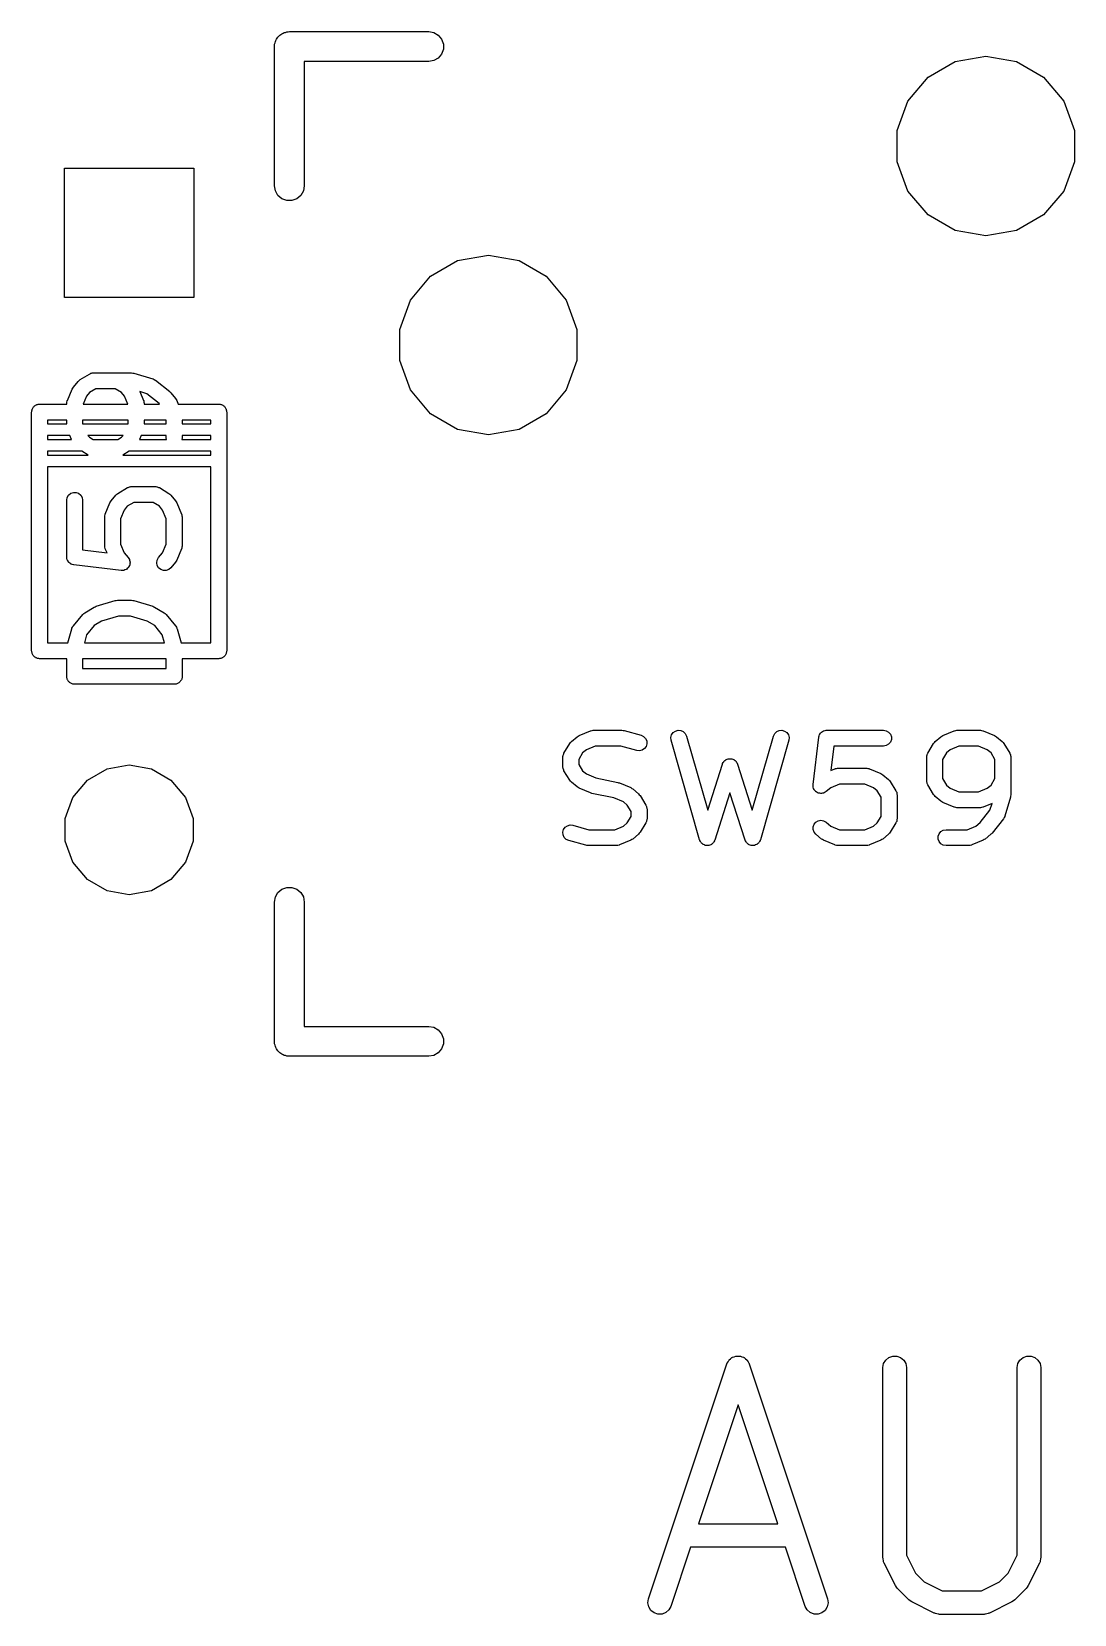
# Model space of a CAD drawing. Extents: x 47 to 330, y -254 to -153.
# Drawn here: x 237.99 to 251.29, y -253.67 to -233.46 of the extents above; entities that cross this region are included whole.
import ezdxf

# ---------------------------------------------------------------- set-up
doc = ezdxf.new("R2010")
doc.units = 0
doc.header["$MEASUREMENT"] = 0
doc.layers.add('BLACK', color=7, linetype='CONTINUOUS')

msp = doc.modelspace()

# ---------------------------------------------------------------- linework, layer by layer
at = {"layer": 'Black'}
for p, q in [((241.093, -233.601), (241.096, -233.585)), ((241.096, -233.585), (241.104, -233.57)), ((241.104, -233.57), (241.11, -233.555)), ((241.11, -233.555), (241.121, -233.542)), ((241.121, -233.542), (241.129, -233.528)), ((241.129, -233.528), (241.142, -233.517)), ((241.142, -233.517), (241.153, -233.504)), ((241.153, -233.504), (241.167, -233.496)), ((241.167, -233.496), (241.18, -233.485)), ((241.18, -233.485), (241.195, -233.479)), ((241.195, -233.479), (241.21, -233.471)), ((241.21, -233.471), (241.226, -233.468)), ((241.226, -233.468), (241.242, -233.462)), ((241.242, -233.462), (241.259, -233.462)), ((241.259, -233.462), (241.275, -233.459)), ((241.275, -233.459), (243.053, -233.459)), ((243.053, -233.459), (243.118, -233.471)), ((243.118, -233.471), (243.175, -233.504)), ((243.175, -233.504), (243.218, -233.555)), ((243.218, -233.555), (243.241, -233.617)), ((241.084, -233.65), (241.087, -233.634)), ((241.084, -235.428), (241.084, -233.65)), ((241.087, -233.617), (241.093, -233.601)), ((241.087, -233.634), (241.087, -233.617)), ((243.218, -233.745), (243.175, -233.796)), ((243.241, -233.683), (243.218, -233.745)), ((243.241, -233.617), (243.241, -233.683)), ((249.773, -233.842), (250.165, -233.773)), ((250.165, -233.773), (250.557, -233.842)), ((243.053, -233.84), (241.465, -233.84)), ((241.465, -233.84), (241.465, -235.428)), ((243.118, -233.829), (243.053, -233.84)), ((243.175, -233.796), (243.118, -233.829)), ((249.427, -234.041), (249.773, -233.842)), ((250.557, -233.842), (250.903, -234.041)), ((249.171, -234.346), (249.427, -234.041)), ((250.903, -234.041), (251.159, -234.346)), ((249.035, -234.721), (249.171, -234.346)), ((251.159, -234.346), (251.295, -234.721)), ((249.035, -235.119), (249.035, -234.721)), ((251.295, -234.721), (251.295, -235.119)), ((238.404, -236.855), (238.404, -235.204)), ((238.404, -235.204), (240.055, -235.204)), ((240.055, -235.204), (240.055, -236.855)), ((249.171, -235.494), (249.035, -235.119)), ((251.295, -235.119), (251.159, -235.494)), ((241.096, -235.493), (241.084, -235.428)), ((241.129, -235.55), (241.096, -235.493)), ((241.18, -235.593), (241.129, -235.55)), ((241.242, -235.616), (241.18, -235.593)), ((241.37, -235.593), (241.308, -235.616)), ((241.421, -235.55), (241.37, -235.593)), ((241.454, -235.493), (241.421, -235.55)), ((241.465, -235.428), (241.454, -235.493)), ((249.427, -235.799), (249.171, -235.494)), ((251.159, -235.494), (250.903, -235.799)), ((241.308, -235.616), (241.242, -235.616)), ((249.773, -235.998), (249.427, -235.799)), ((250.903, -235.799), (250.557, -235.998)), ((250.165, -236.067), (249.773, -235.998)), ((250.557, -235.998), (250.165, -236.067)), ((243.077, -236.581), (243.423, -236.382)), ((243.423, -236.382), (243.815, -236.313)), ((243.815, -236.313), (244.207, -236.382)), ((244.207, -236.382), (244.553, -236.581)), ((242.821, -236.886), (243.077, -236.581)), ((244.553, -236.581), (244.809, -236.886)), ((240.055, -236.855), (238.404, -236.855)), ((242.685, -237.261), (242.821, -236.886)), ((244.809, -236.886), (244.945, -237.261)), ((242.685, -237.659), (242.685, -237.261)), ((244.945, -237.261), (244.945, -237.659)), ((238.603, -237.902), (238.724, -237.83)), ((238.724, -237.83), (238.733, -237.826)), ((238.733, -237.826), (238.742, -237.821)), ((238.742, -237.821), (238.75, -237.82)), ((238.75, -237.82), (238.757, -237.817)), ((238.757, -237.817), (238.767, -237.817)), ((238.767, -237.817), (238.776, -237.815)), ((238.776, -237.815), (239.26, -237.815)), ((239.26, -237.815), (239.275, -237.818)), ((239.275, -237.818), (239.289, -237.82)), ((239.289, -237.82), (239.531, -237.892)), ((242.821, -238.034), (242.685, -237.659)), ((244.945, -237.659), (244.809, -238.034)), ((238.441, -238.168), (238.501, -238.023)), ((238.501, -238.023), (238.509, -238.01)), ((238.509, -238.01), (238.517, -237.997)), ((238.517, -237.997), (238.577, -237.924)), ((238.577, -237.924), (238.59, -237.913)), ((238.59, -237.913), (238.603, -237.902)), ((238.805, -238.018), (238.723, -238.068)), ((239.051, -238.018), (238.805, -238.018)), ((239.133, -238.068), (239.051, -238.018)), ((239.531, -237.892), (239.533, -237.893)), ((239.533, -237.893), (239.535, -237.893)), ((239.535, -237.893), (239.549, -237.901)), ((239.549, -237.901), (239.563, -237.908)), ((239.563, -237.908), (239.564, -237.909)), ((239.564, -237.909), (239.566, -237.91)), ((239.566, -237.91), (239.747, -238.055)), ((243.077, -238.339), (242.821, -238.034)), ((244.809, -238.034), (244.553, -238.339)), ((238.016, -238.245), (238.022, -238.238)), ((238.022, -238.238), (238.029, -238.234)), ((238.029, -238.234), (238.036, -238.228)), ((238.036, -238.228), (238.045, -238.225)), ((238.045, -238.225), (238.052, -238.221)), ((238.052, -238.221), (238.061, -238.219)), ((238.061, -238.219), (238.069, -238.216)), ((238.069, -238.216), (238.078, -238.216)), ((238.078, -238.216), (238.087, -238.214)), ((238.087, -238.214), (238.433, -238.214)), ((238.433, -238.202), (238.436, -238.188)), ((238.433, -238.205), (238.433, -238.202)), ((238.433, -238.207), (238.433, -238.205)), ((238.433, -238.214), (238.433, -238.207)), ((238.436, -238.188), (238.439, -238.172)), ((238.439, -238.172), (238.44, -238.17)), ((238.44, -238.17), (238.441, -238.168)), ((238.683, -238.115), (238.642, -238.214)), ((238.642, -238.214), (239.214, -238.214)), ((238.723, -238.068), (238.683, -238.115)), ((239.172, -238.115), (239.133, -238.068)), ((239.214, -238.214), (239.172, -238.115)), ((239.454, -238.081), (239.367, -238.055)), ((239.367, -238.055), (239.414, -238.168)), ((239.414, -238.168), (239.415, -238.17)), ((239.415, -238.17), (239.416, -238.172)), ((239.416, -238.172), (239.419, -238.188)), ((239.419, -238.188), (239.422, -238.202)), ((239.422, -238.202), (239.422, -238.205)), ((239.422, -238.205), (239.422, -238.207)), ((239.422, -238.207), (239.422, -238.214)), ((239.422, -238.214), (239.618, -238.214)), ((239.612, -238.207), (239.454, -238.081)), ((239.618, -238.214), (239.612, -238.207)), ((239.747, -238.055), (239.754, -238.063)), ((239.754, -238.063), (239.762, -238.07)), ((239.762, -238.07), (239.822, -238.142)), ((239.822, -238.142), (239.83, -238.155)), ((239.83, -238.155), (239.838, -238.168)), ((239.838, -238.168), (239.857, -238.214)), ((239.857, -238.214), (240.373, -238.214)), ((240.373, -238.214), (240.382, -238.216)), ((240.382, -238.216), (240.391, -238.216)), ((240.391, -238.216), (240.399, -238.219)), ((240.399, -238.219), (240.408, -238.221)), ((240.408, -238.221), (240.415, -238.225)), ((240.415, -238.225), (240.424, -238.228)), ((240.424, -238.228), (240.431, -238.234)), ((240.431, -238.234), (240.438, -238.238)), ((240.438, -238.238), (240.444, -238.245)), ((237.985, -238.316), (237.987, -238.307)), ((237.985, -241.364), (237.985, -238.316)), ((237.987, -238.298), (237.99, -238.29)), ((237.987, -238.307), (237.987, -238.298)), ((237.99, -238.29), (237.992, -238.281)), ((237.992, -238.281), (237.996, -238.274)), ((237.996, -238.274), (237.999, -238.265)), ((237.999, -238.265), (238.005, -238.258)), ((238.005, -238.258), (238.009, -238.251)), ((238.009, -238.251), (238.016, -238.245)), ((238.433, -238.418), (238.189, -238.418)), ((238.189, -238.418), (238.189, -238.465)), ((238.433, -238.465), (238.433, -238.418)), ((238.636, -238.418), (238.636, -238.465)), ((239.219, -238.418), (238.636, -238.418)), ((239.219, -238.465), (239.219, -238.418)), ((239.422, -238.418), (239.422, -238.465)), ((239.703, -238.418), (239.422, -238.418)), ((239.703, -238.465), (239.703, -238.418)), ((239.906, -238.418), (239.906, -238.465)), ((240.271, -238.418), (239.906, -238.418)), ((240.271, -238.465), (240.271, -238.418)), ((240.444, -238.245), (240.451, -238.251)), ((240.451, -238.251), (240.455, -238.258)), ((240.455, -238.258), (240.461, -238.265)), ((240.461, -238.265), (240.464, -238.274)), ((240.464, -238.274), (240.468, -238.281)), ((240.468, -238.281), (240.47, -238.29)), ((240.47, -238.29), (240.473, -238.298)), ((240.473, -238.298), (240.473, -238.307)), ((240.473, -238.307), (240.475, -238.316)), ((240.475, -238.316), (240.475, -241.364)), ((243.423, -238.538), (243.077, -238.339)), ((244.553, -238.339), (244.207, -238.538)), ((238.189, -238.465), (238.23, -238.465)), ((238.23, -238.615), (238.189, -238.615)), ((238.189, -238.615), (238.189, -238.665)), ((238.23, -238.465), (238.433, -238.465)), ((238.473, -238.615), (238.23, -238.615)), ((238.494, -238.665), (238.473, -238.615)), ((238.636, -238.465), (239.219, -238.465)), ((238.704, -238.615), (238.723, -238.637)), ((239.151, -238.615), (238.704, -238.615)), ((238.723, -238.637), (238.769, -238.665)), ((239.086, -238.665), (239.133, -238.637)), ((239.133, -238.637), (239.151, -238.615)), ((239.382, -238.615), (239.361, -238.665)), ((239.703, -238.615), (239.382, -238.615)), ((239.422, -238.465), (239.703, -238.465)), ((239.703, -238.643), (239.703, -238.615)), ((239.707, -238.665), (239.703, -238.643)), ((239.906, -238.643), (239.902, -238.665)), ((239.906, -238.465), (240.271, -238.465)), ((239.906, -238.615), (239.906, -238.643)), ((240.271, -238.615), (239.906, -238.615)), ((240.271, -238.665), (240.271, -238.615)), ((243.815, -238.607), (243.423, -238.538)), ((244.207, -238.538), (243.815, -238.607)), ((238.189, -238.665), (238.494, -238.665)), ((238.189, -238.815), (238.189, -238.865)), ((238.624, -238.815), (238.189, -238.815)), ((238.708, -238.865), (238.624, -238.815)), ((238.769, -238.665), (239.086, -238.665)), ((239.231, -238.815), (239.147, -238.865)), ((240.271, -238.815), (239.231, -238.815)), ((239.361, -238.665), (239.707, -238.665)), ((239.902, -238.665), (240.271, -238.665)), ((240.271, -238.865), (240.271, -238.815)), ((238.189, -238.865), (238.708, -238.865)), ((238.189, -239.015), (238.189, -241.262)), ((240.271, -239.015), (238.189, -239.015)), ((239.147, -238.865), (240.271, -238.865)), ((240.271, -241.262), (240.271, -239.015)), ((238.433, -239.441), (238.439, -239.406)), ((238.433, -240.167), (238.433, -239.441)), ((238.439, -239.406), (238.457, -239.376)), ((238.457, -239.376), (238.484, -239.353)), ((238.484, -239.353), (238.517, -239.341)), ((238.517, -239.341), (238.552, -239.341)), ((238.552, -239.341), (238.585, -239.353)), ((238.585, -239.353), (238.612, -239.376)), ((238.612, -239.376), (238.63, -239.406)), ((238.63, -239.406), (238.636, -239.441)), ((238.636, -239.441), (238.636, -240.076)), ((238.993, -239.462), (239.001, -239.448)), ((239.001, -239.448), (239.061, -239.376)), ((239.061, -239.376), (239.074, -239.365)), ((239.074, -239.365), (239.087, -239.354)), ((239.087, -239.354), (239.208, -239.281)), ((239.208, -239.281), (239.217, -239.278)), ((239.217, -239.278), (239.225, -239.273)), ((239.225, -239.273), (239.233, -239.271)), ((239.233, -239.271), (239.241, -239.269)), ((239.241, -239.269), (239.251, -239.268)), ((239.251, -239.268), (239.26, -239.267)), ((239.26, -239.267), (239.563, -239.267)), ((239.563, -239.267), (239.572, -239.268)), ((239.572, -239.268), (239.582, -239.269)), ((239.582, -239.269), (239.589, -239.271)), ((239.589, -239.271), (239.597, -239.273)), ((239.597, -239.273), (239.606, -239.278)), ((239.606, -239.278), (239.615, -239.281)), ((239.615, -239.281), (239.736, -239.354)), ((239.736, -239.354), (239.749, -239.365)), ((239.749, -239.365), (239.762, -239.376)), ((239.762, -239.376), (239.822, -239.448)), ((239.822, -239.448), (239.83, -239.462)), ((238.917, -239.654), (238.92, -239.639)), ((238.917, -239.656), (238.917, -239.654)), ((238.92, -239.639), (238.923, -239.624)), ((238.923, -239.624), (238.924, -239.622)), ((238.924, -239.622), (238.925, -239.619)), ((238.925, -239.619), (238.985, -239.474)), ((238.985, -239.474), (238.993, -239.462)), ((239.167, -239.567), (239.12, -239.679)), ((239.206, -239.519), (239.167, -239.567)), ((239.288, -239.47), (239.206, -239.519)), ((239.534, -239.47), (239.288, -239.47)), ((239.617, -239.519), (239.534, -239.47)), ((239.656, -239.567), (239.617, -239.519)), ((239.703, -239.679), (239.656, -239.567)), ((239.83, -239.462), (239.838, -239.474)), ((239.838, -239.474), (239.898, -239.619)), ((239.898, -239.619), (239.899, -239.622)), ((239.899, -239.622), (239.9, -239.624)), ((239.9, -239.624), (239.903, -239.639)), ((239.903, -239.639), (239.906, -239.654)), ((239.906, -239.654), (239.906, -239.656)), ((238.917, -239.659), (238.917, -239.656)), ((238.917, -240.021), (238.917, -239.659)), ((239.12, -239.679), (239.12, -240.001)), ((239.703, -240.001), (239.703, -239.679)), ((239.906, -239.656), (239.906, -239.659)), ((239.906, -239.659), (239.906, -240.021)), ((238.917, -240.024), (238.917, -240.021)), ((238.917, -240.026), (238.917, -240.024)), ((238.92, -240.041), (238.917, -240.026)), ((238.923, -240.056), (238.92, -240.041)), ((238.924, -240.058), (238.923, -240.056)), ((238.925, -240.061), (238.924, -240.058)), ((239.12, -240.001), (239.167, -240.113)), ((239.656, -240.113), (239.703, -240.001)), ((239.899, -240.058), (239.898, -240.061)), ((239.9, -240.056), (239.899, -240.058)), ((239.903, -240.041), (239.9, -240.056)), ((239.906, -240.026), (239.903, -240.041)), ((239.906, -240.021), (239.906, -240.024)), ((239.906, -240.024), (239.906, -240.026)), ((238.433, -240.169), (238.433, -240.167)), ((238.433, -240.172), (238.433, -240.169)), ((238.436, -240.187), (238.433, -240.172)), ((238.439, -240.201), (238.436, -240.187)), ((238.44, -240.204), (238.439, -240.201)), ((238.441, -240.207), (238.44, -240.204)), ((238.449, -240.219), (238.441, -240.207)), ((238.457, -240.232), (238.449, -240.219)), ((238.459, -240.234), (238.457, -240.232)), ((238.46, -240.236), (238.459, -240.234)), ((238.472, -240.245), (238.46, -240.236)), ((238.484, -240.255), (238.472, -240.245)), ((238.486, -240.256), (238.484, -240.255)), ((238.489, -240.257), (238.486, -240.256)), ((238.503, -240.262), (238.489, -240.257)), ((238.636, -240.076), (238.947, -240.114)), ((238.947, -240.114), (238.925, -240.061)), ((239.167, -240.113), (239.217, -240.174)), ((239.217, -240.174), (239.225, -240.187)), ((239.225, -240.187), (239.233, -240.199)), ((239.233, -240.199), (239.233, -240.202)), ((239.233, -240.202), (239.235, -240.205)), ((239.235, -240.205), (239.237, -240.219)), ((239.237, -240.219), (239.241, -240.234)), ((239.238, -240.254), (239.237, -240.269)), ((239.241, -240.239), (239.238, -240.254)), ((239.241, -240.234), (239.24, -240.237)), ((239.24, -240.237), (239.241, -240.239)), ((239.582, -240.239), (239.588, -240.205)), ((239.588, -240.274), (239.582, -240.239)), ((239.588, -240.205), (239.606, -240.174)), ((239.606, -240.174), (239.656, -240.113)), ((239.822, -240.232), (239.762, -240.304)), ((239.83, -240.218), (239.822, -240.232)), ((239.838, -240.206), (239.83, -240.218)), ((239.898, -240.061), (239.838, -240.206)), ((238.517, -240.267), (238.503, -240.262)), ((238.52, -240.267), (238.517, -240.267)), ((238.522, -240.267), (238.52, -240.267)), ((239.127, -240.34), (238.522, -240.267)), ((239.142, -240.339), (239.127, -240.34)), ((239.157, -240.339), (239.142, -240.339)), ((239.159, -240.338), (239.157, -240.339)), ((239.162, -240.338), (239.159, -240.338)), ((239.176, -240.332), (239.162, -240.338)), ((239.19, -240.327), (239.176, -240.332)), ((239.192, -240.325), (239.19, -240.327)), ((239.195, -240.324), (239.192, -240.325)), ((239.206, -240.314), (239.195, -240.324)), ((239.217, -240.305), (239.206, -240.314)), ((239.218, -240.302), (239.217, -240.305)), ((239.221, -240.3), (239.218, -240.302)), ((239.227, -240.287), (239.221, -240.3)), ((239.235, -240.274), (239.227, -240.287)), ((239.237, -240.269), (239.235, -240.271)), ((239.235, -240.271), (239.235, -240.274)), ((239.606, -240.305), (239.588, -240.274)), ((239.633, -240.327), (239.606, -240.305)), ((239.666, -240.339), (239.633, -240.327)), ((239.702, -240.339), (239.666, -240.339)), ((239.735, -240.327), (239.702, -240.339)), ((239.762, -240.304), (239.735, -240.327)), ((238.664, -240.878), (238.785, -240.805)), ((238.785, -240.805), (238.796, -240.801)), ((238.796, -240.801), (238.808, -240.795)), ((238.808, -240.795), (239.05, -240.722)), ((239.05, -240.722), (239.064, -240.721)), ((239.064, -240.721), (239.079, -240.718)), ((239.079, -240.718), (239.26, -240.718)), ((239.26, -240.718), (239.275, -240.721)), ((239.275, -240.721), (239.289, -240.722)), ((239.289, -240.722), (239.531, -240.795)), ((239.531, -240.795), (239.543, -240.801)), ((239.543, -240.801), (239.554, -240.805)), ((239.554, -240.805), (239.675, -240.878)), ((238.499, -241.076), (238.506, -241.064)), ((238.506, -241.064), (238.512, -241.051)), ((238.512, -241.051), (238.515, -241.048)), ((238.515, -241.048), (238.517, -241.045)), ((238.517, -241.045), (238.638, -240.9)), ((238.638, -240.9), (238.651, -240.889)), ((238.651, -240.889), (238.664, -240.878)), ((238.783, -241.043), (238.687, -241.158)), ((238.878, -240.986), (238.783, -241.043)), ((239.094, -240.921), (238.878, -240.986)), ((239.245, -240.921), (239.094, -240.921)), ((239.461, -240.986), (239.245, -240.921)), ((239.556, -241.043), (239.461, -240.986)), ((239.652, -241.158), (239.556, -241.043)), ((239.675, -240.878), (239.688, -240.889)), ((239.688, -240.889), (239.701, -240.9)), ((239.701, -240.9), (239.822, -241.045)), ((239.822, -241.045), (239.824, -241.048)), ((239.824, -241.048), (239.827, -241.051)), ((239.827, -241.051), (239.833, -241.064)), ((239.833, -241.064), (239.84, -241.076)), ((238.189, -241.262), (238.447, -241.262)), ((238.447, -241.262), (238.497, -241.083)), ((238.497, -241.083), (238.499, -241.079)), ((238.499, -241.079), (238.499, -241.076)), ((238.687, -241.158), (238.658, -241.262)), ((238.658, -241.262), (239.681, -241.262)), ((239.681, -241.262), (239.652, -241.158)), ((239.84, -241.076), (239.84, -241.079)), ((239.84, -241.079), (239.842, -241.083)), ((239.842, -241.083), (239.892, -241.262)), ((239.892, -241.262), (240.271, -241.262)), ((237.987, -241.373), (237.985, -241.364)), ((237.987, -241.382), (237.987, -241.373)), ((237.99, -241.39), (237.987, -241.382)), ((237.992, -241.399), (237.99, -241.39)), ((237.996, -241.406), (237.992, -241.399)), ((237.999, -241.415), (237.996, -241.406)), ((238.005, -241.422), (237.999, -241.415)), ((238.009, -241.429), (238.005, -241.422)), ((238.016, -241.435), (238.009, -241.429)), ((238.022, -241.442), (238.016, -241.435)), ((238.029, -241.446), (238.022, -241.442)), ((238.036, -241.452), (238.029, -241.446)), ((238.045, -241.455), (238.036, -241.452)), ((238.052, -241.459), (238.045, -241.455)), ((238.061, -241.461), (238.052, -241.459)), ((238.069, -241.464), (238.061, -241.461)), ((238.078, -241.464), (238.069, -241.464)), ((238.087, -241.466), (238.078, -241.464)), ((238.433, -241.466), (238.087, -241.466)), ((238.433, -241.691), (238.433, -241.466)), ((238.636, -241.466), (238.636, -241.589)), ((239.703, -241.466), (238.636, -241.466)), ((239.703, -241.589), (239.703, -241.466)), ((240.373, -241.466), (239.906, -241.466)), ((239.906, -241.466), (239.906, -241.691)), ((240.382, -241.464), (240.373, -241.466)), ((240.391, -241.464), (240.382, -241.464)), ((240.399, -241.461), (240.391, -241.464)), ((240.408, -241.459), (240.399, -241.461)), ((240.415, -241.455), (240.408, -241.459)), ((240.424, -241.452), (240.415, -241.455)), ((240.431, -241.446), (240.424, -241.452)), ((240.438, -241.442), (240.431, -241.446)), ((240.444, -241.435), (240.438, -241.442)), ((240.451, -241.429), (240.444, -241.435)), ((240.455, -241.422), (240.451, -241.429)), ((240.461, -241.415), (240.455, -241.422)), ((240.464, -241.406), (240.461, -241.415)), ((240.468, -241.399), (240.464, -241.406)), ((240.47, -241.39), (240.468, -241.399)), ((240.473, -241.382), (240.47, -241.39)), ((240.475, -241.364), (240.473, -241.373)), ((240.473, -241.373), (240.473, -241.382)), ((238.636, -241.589), (239.703, -241.589)), ((238.434, -241.699), (238.433, -241.691)), ((238.434, -241.708), (238.434, -241.699)), ((238.438, -241.717), (238.434, -241.708)), ((238.439, -241.725), (238.438, -241.717)), ((238.443, -241.733), (238.439, -241.725)), ((238.447, -241.741), (238.443, -241.733)), ((238.452, -241.748), (238.447, -241.741)), ((238.457, -241.756), (238.452, -241.748)), ((238.464, -241.762), (238.457, -241.756)), ((238.469, -241.768), (238.464, -241.762)), ((238.477, -241.773), (238.469, -241.768)), ((238.484, -241.779), (238.477, -241.773)), ((238.492, -241.782), (238.484, -241.779)), ((238.5, -241.786), (238.492, -241.782)), ((238.509, -241.788), (238.5, -241.786)), ((238.517, -241.791), (238.509, -241.788)), ((238.526, -241.791), (238.517, -241.791)), ((238.535, -241.792), (238.526, -241.791)), ((239.805, -241.792), (238.535, -241.792)), ((239.813, -241.791), (239.805, -241.792)), ((239.822, -241.791), (239.813, -241.791)), ((239.831, -241.788), (239.822, -241.791)), ((239.839, -241.786), (239.831, -241.788)), ((239.847, -241.782), (239.839, -241.786)), ((239.855, -241.779), (239.847, -241.782)), ((239.862, -241.773), (239.855, -241.779)), ((239.87, -241.768), (239.862, -241.773)), ((239.876, -241.762), (239.87, -241.768)), ((239.882, -241.756), (239.876, -241.762)), ((239.887, -241.748), (239.882, -241.756)), ((239.893, -241.741), (239.887, -241.748)), ((239.896, -241.733), (239.893, -241.741)), ((239.9, -241.725), (239.896, -241.733)), ((239.902, -241.717), (239.9, -241.725)), ((239.905, -241.708), (239.902, -241.717)), ((239.906, -241.691), (239.905, -241.699)), ((239.905, -241.699), (239.905, -241.708)), ((244.875, -242.522), (244.947, -242.462)), ((244.947, -242.462), (244.961, -242.454)), ((244.961, -242.454), (244.973, -242.446)), ((244.973, -242.446), (245.118, -242.386)), ((245.118, -242.386), (245.121, -242.385)), ((245.121, -242.385), (245.123, -242.384)), ((245.123, -242.384), (245.138, -242.381)), ((245.138, -242.381), (245.153, -242.378)), ((245.153, -242.378), (245.155, -242.378)), ((245.155, -242.378), (245.158, -242.378)), ((245.158, -242.378), (245.52, -242.378)), ((245.52, -242.378), (245.534, -242.38)), ((245.534, -242.38), (245.548, -242.382)), ((245.548, -242.382), (245.765, -242.442)), ((245.765, -242.442), (245.797, -242.457)), ((245.797, -242.457), (245.822, -242.482)), ((245.822, -242.482), (245.837, -242.515)), ((246.145, -242.472), (246.153, -242.438)), ((246.148, -242.507), (246.145, -242.472)), ((246.153, -242.438), (246.173, -242.409)), ((246.173, -242.409), (246.202, -242.388)), ((246.202, -242.388), (246.236, -242.378)), ((246.236, -242.378), (246.271, -242.381)), ((246.271, -242.381), (246.303, -242.395)), ((246.303, -242.395), (246.328, -242.42)), ((246.328, -242.42), (246.344, -242.452)), ((246.344, -242.452), (246.615, -243.399)), ((247.184, -243.399), (247.455, -242.452)), ((247.455, -242.452), (247.47, -242.42)), ((247.47, -242.42), (247.496, -242.395)), ((247.496, -242.395), (247.528, -242.381)), ((247.528, -242.381), (247.563, -242.378)), ((247.563, -242.378), (247.597, -242.388)), ((247.597, -242.388), (247.625, -242.409)), ((247.625, -242.409), (247.645, -242.438)), ((247.645, -242.438), (247.654, -242.472)), ((247.654, -242.472), (247.65, -242.507)), ((247.96, -243.072), (248.032, -242.467)), ((248.032, -242.467), (248.033, -242.465)), ((248.033, -242.462), (248.038, -242.448)), ((248.033, -242.465), (248.033, -242.462)), ((248.038, -242.448), (248.042, -242.434)), ((248.042, -242.434), (248.044, -242.431)), ((248.044, -242.431), (248.045, -242.429)), ((248.045, -242.429), (248.055, -242.417)), ((248.055, -242.417), (248.064, -242.405)), ((248.064, -242.405), (248.066, -242.404)), ((248.066, -242.404), (248.068, -242.402)), ((248.068, -242.402), (248.081, -242.394)), ((248.081, -242.394), (248.093, -242.386)), ((248.093, -242.386), (248.096, -242.385)), ((248.096, -242.385), (248.098, -242.384)), ((248.098, -242.384), (248.113, -242.381)), ((248.113, -242.381), (248.127, -242.378)), ((248.127, -242.378), (248.13, -242.378)), ((248.13, -242.378), (248.133, -242.378)), ((248.133, -242.378), (248.859, -242.378)), ((248.859, -242.378), (248.893, -242.384)), ((248.893, -242.384), (248.924, -242.402)), ((248.924, -242.402), (248.947, -242.429)), ((248.947, -242.429), (248.959, -242.462)), ((248.959, -242.462), (248.959, -242.497)), ((249.519, -242.522), (249.592, -242.462)), ((249.592, -242.462), (249.605, -242.454)), ((249.605, -242.454), (249.618, -242.446)), ((249.618, -242.446), (249.763, -242.386)), ((249.763, -242.386), (249.765, -242.385)), ((249.765, -242.385), (249.767, -242.384)), ((249.767, -242.384), (249.783, -242.381)), ((249.783, -242.381), (249.797, -242.378)), ((249.797, -242.378), (249.8, -242.378)), ((249.8, -242.378), (249.802, -242.378)), ((249.802, -242.378), (250.092, -242.378)), ((250.092, -242.378), (250.095, -242.378)), ((250.095, -242.378), (250.097, -242.378)), ((250.097, -242.378), (250.112, -242.381)), ((250.112, -242.381), (250.127, -242.384)), ((250.127, -242.384), (250.129, -242.385)), ((250.129, -242.385), (250.132, -242.386)), ((250.132, -242.386), (250.277, -242.446)), ((250.277, -242.446), (250.289, -242.454)), ((250.289, -242.454), (250.303, -242.462)), ((250.303, -242.462), (250.375, -242.522)), ((244.772, -242.687), (244.777, -242.678)), ((244.777, -242.678), (244.78, -242.669)), ((244.78, -242.669), (244.853, -242.548)), ((244.853, -242.548), (244.864, -242.535)), ((244.864, -242.535), (244.875, -242.522)), ((245.018, -242.668), (244.969, -242.75)), ((245.066, -242.628), (245.018, -242.668)), ((245.178, -242.581), (245.066, -242.628)), ((245.507, -242.581), (245.178, -242.581)), ((245.711, -242.638), (245.507, -242.581)), ((245.746, -242.641), (245.711, -242.638)), ((245.78, -242.632), (245.746, -242.641)), ((245.809, -242.612), (245.78, -242.632)), ((245.83, -242.584), (245.809, -242.612)), ((245.839, -242.55), (245.83, -242.584)), ((245.837, -242.515), (245.839, -242.55)), ((246.511, -243.777), (246.148, -242.507)), ((247.65, -242.507), (247.287, -243.777)), ((248.223, -242.581), (248.186, -242.892)), ((248.859, -242.581), (248.223, -242.581)), ((248.893, -242.575), (248.859, -242.581)), ((248.924, -242.557), (248.893, -242.575)), ((248.947, -242.53), (248.924, -242.557)), ((248.959, -242.497), (248.947, -242.53)), ((249.416, -242.687), (249.421, -242.678)), ((249.421, -242.678), (249.425, -242.669)), ((249.425, -242.669), (249.497, -242.548)), ((249.497, -242.548), (249.508, -242.535)), ((249.508, -242.535), (249.519, -242.522)), ((249.663, -242.668), (249.613, -242.75)), ((249.71, -242.628), (249.663, -242.668)), ((249.822, -242.581), (249.71, -242.628)), ((250.072, -242.581), (249.822, -242.581)), ((250.184, -242.628), (250.072, -242.581)), ((250.232, -242.668), (250.184, -242.628)), ((250.281, -242.75), (250.232, -242.668)), ((250.375, -242.522), (250.386, -242.535)), ((250.386, -242.535), (250.397, -242.548)), ((250.397, -242.548), (250.47, -242.669)), ((250.47, -242.669), (250.473, -242.678)), ((250.473, -242.678), (250.478, -242.687)), ((238.697, -243.015), (238.947, -242.871)), ((238.947, -242.871), (239.23, -242.821)), ((239.23, -242.821), (239.513, -242.871)), ((239.513, -242.871), (239.763, -243.015)), ((244.766, -242.721), (244.767, -242.712)), ((244.766, -242.842), (244.766, -242.721)), ((244.767, -242.852), (244.766, -242.842)), ((244.767, -242.712), (244.768, -242.702)), ((244.768, -242.862), (244.767, -242.852)), ((244.768, -242.702), (244.77, -242.695)), ((244.77, -242.869), (244.768, -242.862)), ((244.77, -242.695), (244.772, -242.687)), ((244.772, -242.877), (244.77, -242.869)), ((244.777, -242.886), (244.772, -242.877)), ((244.78, -242.895), (244.777, -242.886)), ((244.969, -242.75), (244.969, -242.814)), ((244.969, -242.814), (245.018, -242.896)), ((246.615, -243.399), (246.803, -242.811)), ((246.803, -242.811), (246.804, -242.808)), ((246.804, -242.808), (246.805, -242.804)), ((246.805, -242.804), (246.813, -242.792)), ((246.813, -242.792), (246.819, -242.78)), ((246.819, -242.78), (246.822, -242.777)), ((246.822, -242.777), (246.824, -242.774)), ((246.824, -242.774), (246.835, -242.766)), ((246.835, -242.766), (246.845, -242.756)), ((246.845, -242.756), (246.849, -242.755)), ((246.849, -242.755), (246.852, -242.752)), ((246.852, -242.752), (246.865, -242.748)), ((246.865, -242.748), (246.878, -242.743)), ((246.878, -242.743), (246.882, -242.743)), ((246.882, -242.743), (246.886, -242.742)), ((246.886, -242.742), (246.899, -242.742)), ((246.899, -242.742), (246.913, -242.742)), ((246.913, -242.742), (246.917, -242.743)), ((246.917, -242.743), (246.921, -242.743)), ((246.921, -242.743), (246.934, -242.748)), ((246.934, -242.748), (246.947, -242.752)), ((246.947, -242.752), (246.95, -242.755)), ((246.95, -242.755), (246.954, -242.756)), ((246.954, -242.756), (246.964, -242.766)), ((246.964, -242.766), (246.974, -242.774)), ((246.974, -242.774), (246.977, -242.777)), ((246.977, -242.777), (246.98, -242.78)), ((246.98, -242.78), (246.986, -242.792)), ((246.986, -242.792), (246.993, -242.804)), ((246.993, -242.804), (246.994, -242.808)), ((246.994, -242.808), (246.996, -242.811)), ((246.996, -242.811), (247.184, -243.399)), ((248.186, -242.892), (248.239, -242.87)), ((248.239, -242.87), (248.241, -242.869)), ((248.241, -242.869), (248.243, -242.868)), ((248.243, -242.868), (248.259, -242.865)), ((248.259, -242.865), (248.273, -242.862)), ((248.273, -242.862), (248.276, -242.862)), ((248.276, -242.862), (248.278, -242.862)), ((248.278, -242.862), (248.641, -242.862)), ((248.641, -242.862), (248.643, -242.862)), ((248.643, -242.862), (248.646, -242.862)), ((248.646, -242.862), (248.661, -242.865)), ((248.661, -242.865), (248.676, -242.868)), ((248.676, -242.868), (248.678, -242.869)), ((248.678, -242.869), (248.68, -242.87)), ((248.68, -242.87), (248.825, -242.93)), ((249.41, -242.721), (249.412, -242.712)), ((249.41, -243.024), (249.41, -242.721)), ((249.412, -242.702), (249.415, -242.695)), ((249.412, -242.712), (249.412, -242.702)), ((249.415, -242.695), (249.416, -242.687)), ((249.613, -242.75), (249.613, -242.996)), ((250.281, -242.996), (250.281, -242.75)), ((250.478, -242.687), (250.48, -242.695)), ((250.48, -242.695), (250.482, -242.702)), ((250.482, -242.702), (250.483, -242.712)), ((250.483, -242.712), (250.484, -242.721)), ((250.484, -242.721), (250.484, -243.205)), ((238.512, -243.236), (238.697, -243.015)), ((239.763, -243.015), (239.948, -243.236)), ((244.853, -243.016), (244.78, -242.895)), ((244.864, -243.028), (244.853, -243.016)), ((244.875, -243.041), (244.864, -243.028)), ((244.947, -243.102), (244.875, -243.041)), ((245.018, -242.896), (245.066, -242.936)), ((245.066, -242.936), (245.188, -242.987)), ((245.188, -242.987), (245.469, -243.045)), ((245.469, -243.045), (245.478, -243.049)), ((245.478, -243.049), (245.487, -243.051)), ((245.487, -243.051), (245.632, -243.111)), ((247.96, -243.087), (247.96, -243.072)), ((247.96, -243.102), (247.96, -243.087)), ((248.298, -243.065), (248.186, -243.112)), ((248.621, -243.065), (248.298, -243.065)), ((248.733, -243.112), (248.621, -243.065)), ((248.825, -242.93), (248.838, -242.938)), ((248.838, -242.938), (248.851, -242.946)), ((248.851, -242.946), (248.924, -243.006)), ((248.924, -243.006), (248.935, -243.019)), ((248.935, -243.019), (248.946, -243.032)), ((248.946, -243.032), (249.018, -243.153)), ((249.412, -243.033), (249.41, -243.024)), ((249.412, -243.043), (249.412, -243.033)), ((249.415, -243.051), (249.412, -243.043)), ((249.416, -243.059), (249.415, -243.051)), ((249.421, -243.067), (249.416, -243.059)), ((249.425, -243.076), (249.421, -243.067)), ((249.497, -243.197), (249.425, -243.076)), ((249.613, -242.996), (249.663, -243.078)), ((249.663, -243.078), (249.71, -243.117)), ((250.184, -243.117), (250.232, -243.078)), ((250.232, -243.078), (250.281, -242.996)), ((238.414, -243.506), (238.512, -243.236)), ((239.948, -243.236), (240.046, -243.506)), ((244.961, -243.109), (244.947, -243.102)), ((244.973, -243.118), (244.961, -243.109)), ((245.118, -243.178), (244.973, -243.118)), ((245.128, -243.18), (245.118, -243.178)), ((245.137, -243.184), (245.128, -243.18)), ((245.418, -243.242), (245.137, -243.184)), ((245.54, -243.293), (245.418, -243.242)), ((245.632, -243.111), (245.645, -243.12)), ((245.645, -243.12), (245.658, -243.127)), ((245.658, -243.127), (245.731, -243.188)), ((245.731, -243.188), (245.742, -243.201)), ((245.742, -243.201), (245.753, -243.213)), ((245.753, -243.213), (245.825, -243.334)), ((246.899, -243.176), (246.706, -243.78)), ((247.093, -243.78), (246.899, -243.176)), ((247.961, -243.104), (247.96, -243.102)), ((247.961, -243.107), (247.961, -243.104)), ((247.967, -243.121), (247.961, -243.107)), ((247.972, -243.135), (247.967, -243.121)), ((247.974, -243.137), (247.972, -243.135)), ((247.975, -243.14), (247.974, -243.137)), ((247.985, -243.151), (247.975, -243.14)), ((247.995, -243.162), (247.985, -243.151)), ((247.997, -243.163), (247.995, -243.162)), ((248, -243.166), (247.997, -243.163)), ((248.013, -243.172), (248, -243.166)), ((248.025, -243.18), (248.013, -243.172)), ((248.028, -243.18), (248.025, -243.18)), ((248.031, -243.182), (248.028, -243.18)), ((248.046, -243.183), (248.031, -243.182)), ((248.06, -243.186), (248.046, -243.183)), ((248.063, -243.185), (248.06, -243.186)), ((248.066, -243.186), (248.063, -243.185)), ((248.08, -243.182), (248.066, -243.186)), ((248.095, -243.18), (248.08, -243.182)), ((248.097, -243.178), (248.095, -243.18)), ((248.1, -243.178), (248.097, -243.178)), ((248.113, -243.17), (248.1, -243.178)), ((248.125, -243.162), (248.113, -243.17)), ((248.186, -243.112), (248.125, -243.162)), ((248.78, -243.151), (248.733, -243.112)), ((248.83, -243.233), (248.78, -243.151)), ((248.83, -243.479), (248.83, -243.233)), ((249.018, -243.153), (249.022, -243.162)), ((249.022, -243.162), (249.027, -243.17)), ((249.027, -243.17), (249.028, -243.178)), ((249.028, -243.178), (249.031, -243.186)), ((249.031, -243.186), (249.031, -243.196)), ((249.031, -243.196), (249.033, -243.205)), ((249.033, -243.205), (249.033, -243.508)), ((249.508, -243.21), (249.497, -243.197)), ((249.519, -243.223), (249.508, -243.21)), ((249.592, -243.283), (249.519, -243.223)), ((249.605, -243.291), (249.592, -243.283)), ((249.618, -243.299), (249.605, -243.291)), ((249.71, -243.117), (249.822, -243.164)), ((249.822, -243.164), (250.072, -243.164)), ((250.072, -243.164), (250.184, -243.117)), ((250.48, -243.234), (250.407, -243.476)), ((250.482, -243.22), (250.48, -243.234)), ((250.484, -243.205), (250.482, -243.22)), ((245.587, -243.333), (245.54, -243.293)), ((245.637, -243.415), (245.587, -243.333)), ((245.587, -243.562), (245.637, -243.479)), ((245.637, -243.479), (245.637, -243.415)), ((245.825, -243.334), (245.829, -243.343)), ((245.829, -243.343), (245.834, -243.352)), ((245.834, -243.352), (245.835, -243.36)), ((245.835, -243.36), (245.838, -243.367)), ((245.838, -243.367), (245.838, -243.377)), ((245.838, -243.377), (245.84, -243.387)), ((245.84, -243.387), (245.84, -243.508)), ((248.78, -243.562), (248.83, -243.479)), ((249.763, -243.359), (249.618, -243.299)), ((249.765, -243.36), (249.763, -243.359)), ((249.767, -243.361), (249.765, -243.36)), ((249.783, -243.364), (249.767, -243.361)), ((249.797, -243.367), (249.783, -243.364)), ((249.8, -243.367), (249.797, -243.367)), ((249.802, -243.367), (249.8, -243.367)), ((250.092, -243.367), (249.802, -243.367)), ((250.095, -243.367), (250.092, -243.367)), ((250.092, -243.557), (250.218, -243.399)), ((250.097, -243.367), (250.095, -243.367)), ((250.112, -243.364), (250.097, -243.367)), ((250.127, -243.361), (250.112, -243.364)), ((250.129, -243.36), (250.127, -243.361)), ((250.132, -243.359), (250.129, -243.36)), ((250.244, -243.312), (250.132, -243.359)), ((250.218, -243.399), (250.244, -243.312)), ((250.399, -243.494), (250.392, -243.508)), ((250.406, -243.48), (250.399, -243.494)), ((250.407, -243.478), (250.406, -243.48)), ((250.407, -243.476), (250.407, -243.478)), ((238.414, -243.794), (238.414, -243.506)), ((240.046, -243.506), (240.046, -243.794)), ((244.766, -243.679), (244.776, -243.645)), ((244.769, -243.714), (244.766, -243.679)), ((244.776, -243.645), (244.796, -243.617)), ((244.796, -243.617), (244.825, -243.597)), ((244.825, -243.597), (244.859, -243.588)), ((244.859, -243.588), (244.894, -243.591)), ((244.894, -243.591), (245.099, -243.648)), ((245.099, -243.648), (245.428, -243.648)), ((245.428, -243.648), (245.54, -243.601)), ((245.54, -243.601), (245.587, -243.562)), ((245.742, -243.694), (245.731, -243.707)), ((245.753, -243.681), (245.742, -243.694)), ((245.825, -243.56), (245.753, -243.681)), ((245.829, -243.551), (245.825, -243.56)), ((245.834, -243.542), (245.829, -243.551)), ((245.835, -243.534), (245.834, -243.542)), ((245.838, -243.527), (245.835, -243.534)), ((245.84, -243.508), (245.838, -243.517)), ((245.838, -243.517), (245.838, -243.527)), ((247.96, -243.611), (247.972, -243.578)), ((247.96, -243.647), (247.96, -243.611)), ((247.973, -243.68), (247.96, -243.647)), ((247.972, -243.578), (247.995, -243.551)), ((247.995, -243.707), (247.973, -243.68)), ((247.995, -243.551), (248.025, -243.533)), ((248.025, -243.533), (248.06, -243.527)), ((248.06, -243.527), (248.095, -243.533)), ((248.095, -243.533), (248.125, -243.551)), ((248.125, -243.551), (248.186, -243.601)), ((248.186, -243.601), (248.298, -243.648)), ((248.298, -243.648), (248.621, -243.648)), ((248.621, -243.648), (248.733, -243.601)), ((248.733, -243.601), (248.78, -243.562)), ((248.935, -243.694), (248.924, -243.707)), ((248.946, -243.681), (248.935, -243.694)), ((249.018, -243.56), (248.946, -243.681)), ((249.022, -243.551), (249.018, -243.56)), ((249.027, -243.542), (249.022, -243.551)), ((249.028, -243.534), (249.027, -243.542)), ((249.031, -243.527), (249.028, -243.534)), ((249.033, -243.508), (249.031, -243.517)), ((249.031, -243.517), (249.031, -243.527)), ((249.569, -243.699), (249.592, -243.672)), ((249.592, -243.672), (249.622, -243.654)), ((249.622, -243.654), (249.657, -243.648)), ((249.657, -243.648), (249.927, -243.648)), ((249.927, -243.648), (250.039, -243.601)), ((250.039, -243.601), (250.092, -243.557)), ((250.244, -243.692), (250.237, -243.699)), ((250.389, -243.511), (250.244, -243.692)), ((250.39, -243.509), (250.389, -243.511)), ((250.392, -243.508), (250.39, -243.509)), ((238.512, -244.064), (238.414, -243.794)), ((240.046, -243.794), (239.948, -244.064)), ((244.784, -243.747), (244.769, -243.714)), ((244.808, -243.772), (244.784, -243.747)), ((244.84, -243.787), (244.808, -243.772)), ((245.058, -243.847), (244.84, -243.787)), ((245.071, -243.849), (245.058, -243.847)), ((245.085, -243.851), (245.071, -243.849)), ((245.448, -243.851), (245.085, -243.851)), ((245.45, -243.851), (245.448, -243.851)), ((245.453, -243.851), (245.45, -243.851)), ((245.467, -243.848), (245.453, -243.851)), ((245.483, -243.845), (245.467, -243.848)), ((245.485, -243.844), (245.483, -243.845)), ((245.487, -243.843), (245.485, -243.844)), ((245.632, -243.783), (245.487, -243.843)), ((245.645, -243.775), (245.632, -243.783)), ((245.658, -243.767), (245.645, -243.775)), ((245.731, -243.707), (245.658, -243.767)), ((246.514, -243.783), (246.511, -243.777)), ((246.515, -243.788), (246.514, -243.783)), ((246.521, -243.798), (246.515, -243.788)), ((246.527, -243.809), (246.521, -243.798)), ((246.531, -243.813), (246.527, -243.809)), ((246.534, -243.818), (246.531, -243.813)), ((246.543, -243.825), (246.534, -243.818)), ((246.552, -243.834), (246.543, -243.825)), ((246.557, -243.836), (246.552, -243.834)), ((246.562, -243.839), (246.557, -243.836)), ((246.573, -243.843), (246.562, -243.839)), ((246.584, -243.848), (246.573, -243.843)), ((246.59, -243.848), (246.584, -243.848)), ((246.595, -243.85), (246.59, -243.848)), ((246.607, -243.85), (246.595, -243.85)), ((246.62, -243.851), (246.607, -243.85)), ((246.625, -243.849), (246.62, -243.851)), ((246.631, -243.849), (246.625, -243.849)), ((246.642, -243.844), (246.631, -243.849)), ((246.653, -243.841), (246.642, -243.844)), ((246.658, -243.838), (246.653, -243.841)), ((246.663, -243.835), (246.658, -243.838)), ((246.672, -243.827), (246.663, -243.835)), ((246.682, -243.82), (246.672, -243.827)), ((246.685, -243.816), (246.682, -243.82)), ((246.689, -243.812), (246.685, -243.816)), ((246.695, -243.801), (246.689, -243.812)), ((246.702, -243.791), (246.695, -243.801)), ((246.703, -243.785), (246.702, -243.791)), ((246.706, -243.78), (246.703, -243.785)), ((247.095, -243.785), (247.093, -243.78)), ((247.097, -243.791), (247.095, -243.785)), ((247.104, -243.801), (247.097, -243.791)), ((247.109, -243.812), (247.104, -243.801)), ((247.113, -243.816), (247.109, -243.812)), ((247.117, -243.82), (247.113, -243.816)), ((247.126, -243.827), (247.117, -243.82)), ((247.135, -243.835), (247.126, -243.827)), ((247.141, -243.838), (247.135, -243.835)), ((247.145, -243.841), (247.141, -243.838)), ((247.157, -243.844), (247.145, -243.841)), ((247.168, -243.849), (247.157, -243.844)), ((247.174, -243.849), (247.168, -243.849)), ((247.179, -243.851), (247.174, -243.849)), ((247.191, -243.85), (247.179, -243.851)), ((247.203, -243.85), (247.191, -243.85)), ((247.209, -243.848), (247.203, -243.85)), ((247.214, -243.848), (247.209, -243.848)), ((247.225, -243.843), (247.214, -243.848)), ((247.237, -243.839), (247.225, -243.843)), ((247.241, -243.836), (247.237, -243.839)), ((247.246, -243.834), (247.241, -243.836)), ((247.255, -243.825), (247.246, -243.834)), ((247.265, -243.818), (247.255, -243.825)), ((247.268, -243.813), (247.265, -243.818)), ((247.272, -243.809), (247.268, -243.813)), ((247.277, -243.798), (247.272, -243.809)), ((247.284, -243.788), (247.277, -243.798)), ((247.285, -243.783), (247.284, -243.788)), ((247.287, -243.777), (247.285, -243.783)), ((248.068, -243.767), (247.995, -243.707)), ((248.081, -243.775), (248.068, -243.767)), ((248.094, -243.783), (248.081, -243.775)), ((248.239, -243.843), (248.094, -243.783)), ((248.241, -243.844), (248.239, -243.843)), ((248.243, -243.845), (248.241, -243.844)), ((248.259, -243.848), (248.243, -243.845)), ((248.273, -243.851), (248.259, -243.848)), ((248.276, -243.851), (248.273, -243.851)), ((248.278, -243.851), (248.276, -243.851)), ((248.641, -243.851), (248.278, -243.851)), ((248.643, -243.851), (248.641, -243.851)), ((248.646, -243.851), (248.643, -243.851)), ((248.661, -243.848), (248.646, -243.851)), ((248.676, -243.845), (248.661, -243.848)), ((248.678, -243.844), (248.676, -243.845)), ((248.68, -243.843), (248.678, -243.844)), ((248.825, -243.783), (248.68, -243.843)), ((248.838, -243.775), (248.825, -243.783)), ((248.851, -243.767), (248.838, -243.775)), ((248.924, -243.707), (248.851, -243.767)), ((249.557, -243.732), (249.569, -243.699)), ((249.557, -243.767), (249.557, -243.732)), ((249.569, -243.8), (249.557, -243.767)), ((249.592, -243.827), (249.569, -243.8)), ((249.622, -243.845), (249.592, -243.827)), ((249.657, -243.851), (249.622, -243.845)), ((249.947, -243.851), (249.657, -243.851)), ((249.95, -243.851), (249.947, -243.851)), ((249.952, -243.851), (249.95, -243.851)), ((249.967, -243.848), (249.952, -243.851)), ((249.982, -243.845), (249.967, -243.848)), ((249.984, -243.844), (249.982, -243.845)), ((249.986, -243.843), (249.984, -243.844)), ((250.132, -243.783), (249.986, -243.843)), ((250.144, -243.775), (250.132, -243.783)), ((250.157, -243.767), (250.144, -243.775)), ((250.23, -243.707), (250.157, -243.767)), ((250.237, -243.699), (250.23, -243.707)), ((238.697, -244.285), (238.512, -244.064)), ((239.948, -244.064), (239.763, -244.285)), ((238.947, -244.429), (238.697, -244.285)), ((239.763, -244.285), (239.513, -244.429)), ((239.23, -244.479), (238.947, -244.429)), ((239.513, -244.429), (239.23, -244.479)), ((241.096, -244.507), (241.129, -244.45)), ((241.129, -244.45), (241.18, -244.407)), ((241.18, -244.407), (241.242, -244.384)), ((241.242, -244.384), (241.308, -244.384)), ((241.308, -244.384), (241.37, -244.407)), ((241.37, -244.407), (241.421, -244.45)), ((241.421, -244.45), (241.454, -244.507)), ((241.084, -244.572), (241.096, -244.507)), ((241.084, -246.35), (241.084, -244.572)), ((241.454, -244.507), (241.465, -244.572)), ((241.465, -244.572), (241.465, -246.159)), ((241.465, -246.159), (243.053, -246.159)), ((243.053, -246.159), (243.118, -246.171)), ((243.118, -246.171), (243.175, -246.204)), ((243.175, -246.204), (243.218, -246.255)), ((243.218, -246.255), (243.241, -246.317)), ((243.241, -246.317), (243.241, -246.383)), ((241.087, -246.366), (241.084, -246.35)), ((241.087, -246.383), (241.087, -246.366)), ((241.093, -246.399), (241.087, -246.383)), ((241.096, -246.415), (241.093, -246.399)), ((241.104, -246.43), (241.096, -246.415)), ((241.11, -246.445), (241.104, -246.43)), ((241.121, -246.458), (241.11, -246.445)), ((241.129, -246.472), (241.121, -246.458)), ((241.142, -246.483), (241.129, -246.472)), ((241.153, -246.496), (241.142, -246.483)), ((241.167, -246.504), (241.153, -246.496)), ((241.18, -246.515), (241.167, -246.504)), ((241.195, -246.521), (241.18, -246.515)), ((241.21, -246.529), (241.195, -246.521)), ((243.175, -246.496), (243.118, -246.529)), ((243.218, -246.445), (243.175, -246.496)), ((243.241, -246.383), (243.218, -246.445)), ((241.226, -246.532), (241.21, -246.529)), ((241.242, -246.538), (241.226, -246.532)), ((241.259, -246.538), (241.242, -246.538)), ((241.275, -246.54), (241.259, -246.538)), ((243.053, -246.54), (241.275, -246.54)), ((243.118, -246.529), (243.053, -246.54)), ((245.859, -253.469), (246.859, -250.469)), ((246.859, -250.469), (246.861, -250.465)), ((246.861, -250.465), (246.862, -250.461)), ((246.862, -250.461), (246.874, -250.442)), ((246.874, -250.442), (246.884, -250.423)), ((246.884, -250.423), (246.887, -250.42)), ((246.887, -250.42), (246.889, -250.417)), ((246.889, -250.417), (246.907, -250.403)), ((246.907, -250.403), (246.923, -250.388)), ((246.923, -250.388), (246.927, -250.387)), ((246.927, -250.387), (246.93, -250.384)), ((246.93, -250.384), (246.951, -250.377)), ((246.951, -250.377), (246.972, -250.369)), ((246.972, -250.369), (246.976, -250.369)), ((246.976, -250.369), (246.98, -250.368)), ((246.98, -250.368), (247.002, -250.368)), ((247.002, -250.368), (247.024, -250.368)), ((247.024, -250.368), (247.028, -250.369)), ((247.028, -250.369), (247.032, -250.369)), ((247.032, -250.369), (247.052, -250.377)), ((247.052, -250.377), (247.073, -250.384)), ((247.073, -250.384), (247.076, -250.387)), ((247.076, -250.387), (247.08, -250.388)), ((247.08, -250.388), (247.097, -250.403)), ((247.097, -250.403), (247.114, -250.417)), ((247.114, -250.417), (247.116, -250.42)), ((247.116, -250.42), (247.119, -250.423)), ((247.119, -250.423), (247.13, -250.442)), ((247.13, -250.442), (247.141, -250.461)), ((247.141, -250.461), (247.142, -250.465)), ((247.142, -250.465), (247.144, -250.469)), ((247.144, -250.469), (248.144, -253.469)), ((248.852, -250.516), (248.861, -250.465)), ((248.852, -252.945), (248.852, -250.516)), ((248.861, -250.465), (248.887, -250.42)), ((248.887, -250.42), (248.927, -250.386)), ((248.927, -250.386), (248.976, -250.368)), ((248.976, -250.368), (249.028, -250.368)), ((249.028, -250.368), (249.077, -250.386)), ((249.077, -250.386), (249.117, -250.42)), ((249.117, -250.42), (249.143, -250.465)), ((249.143, -250.465), (249.152, -250.516)), ((249.152, -250.516), (249.152, -252.909)), ((250.566, -250.516), (250.575, -250.465)), ((250.566, -252.909), (250.566, -250.516)), ((250.575, -250.465), (250.601, -250.42)), ((250.601, -250.42), (250.641, -250.386)), ((250.641, -250.386), (250.69, -250.368)), ((250.69, -250.368), (250.742, -250.368)), ((250.742, -250.368), (250.791, -250.386)), ((250.791, -250.386), (250.831, -250.42)), ((250.831, -250.42), (250.857, -250.465)), ((250.857, -250.465), (250.866, -250.516)), ((250.866, -250.516), (250.866, -252.945)), ((247.002, -250.99), (246.496, -252.509)), ((247.508, -252.509), (247.002, -250.99)), ((246.496, -252.509), (247.508, -252.509)), ((246.396, -252.809), (246.144, -253.564)), ((247.608, -252.809), (246.396, -252.809)), ((247.859, -253.564), (247.608, -252.809)), ((248.853, -252.953), (248.852, -252.945)), ((248.853, -252.962), (248.853, -252.953)), ((248.858, -252.979), (248.853, -252.962)), ((248.861, -252.996), (248.858, -252.979)), ((249.152, -252.909), (249.268, -253.142)), ((250.45, -253.142), (250.566, -252.909)), ((250.86, -252.979), (250.857, -252.996)), ((250.865, -252.962), (250.86, -252.979)), ((250.866, -252.945), (250.864, -252.953)), ((250.864, -252.953), (250.865, -252.962)), ((248.865, -253.004), (248.861, -252.996)), ((248.868, -253.012), (248.865, -253.004)), ((249.01, -253.298), (248.868, -253.012)), ((249.268, -253.142), (249.376, -253.25)), ((250.341, -253.25), (250.45, -253.142)), ((250.85, -253.012), (250.707, -253.298)), ((250.853, -253.004), (250.85, -253.012)), ((250.857, -252.996), (250.853, -253.004)), ((249.025, -253.317), (249.01, -253.298)), ((249.039, -253.336), (249.025, -253.317)), ((249.181, -253.479), (249.039, -253.336)), ((249.376, -253.25), (249.609, -253.366)), ((249.609, -253.366), (250.109, -253.366)), ((250.109, -253.366), (250.341, -253.25)), ((250.679, -253.336), (250.536, -253.479)), ((250.693, -253.317), (250.679, -253.336)), ((250.707, -253.298), (250.693, -253.317)), ((245.852, -253.52), (245.859, -253.469)), ((245.862, -253.571), (245.852, -253.52)), ((245.889, -253.616), (245.862, -253.571)), ((246.144, -253.564), (246.119, -253.609)), ((247.884, -253.609), (247.859, -253.564)), ((248.141, -253.571), (248.114, -253.616)), ((248.152, -253.52), (248.141, -253.571)), ((248.144, -253.469), (248.152, -253.52)), ((249.201, -253.493), (249.181, -253.479)), ((249.22, -253.507), (249.201, -253.493)), ((249.506, -253.65), (249.22, -253.507)), ((250.497, -253.507), (250.212, -253.65)), ((250.517, -253.493), (250.497, -253.507)), ((250.536, -253.479), (250.517, -253.493)), ((245.93, -253.648), (245.889, -253.616)), ((245.98, -253.665), (245.93, -253.648)), ((246.032, -253.663), (245.98, -253.665)), ((246.08, -253.644), (246.032, -253.663)), ((246.119, -253.609), (246.08, -253.644)), ((247.923, -253.644), (247.884, -253.609)), ((247.972, -253.663), (247.923, -253.644)), ((248.024, -253.665), (247.972, -253.663)), ((248.073, -253.648), (248.024, -253.665)), ((248.114, -253.616), (248.073, -253.648)), ((249.514, -253.653), (249.506, -253.65)), ((249.522, -253.657), (249.514, -253.653)), ((249.539, -253.66), (249.522, -253.657)), ((249.556, -253.665), (249.539, -253.66)), ((249.565, -253.665), (249.556, -253.665)), ((249.573, -253.666), (249.565, -253.665)), ((250.145, -253.666), (249.573, -253.666)), ((250.153, -253.665), (250.145, -253.666)), ((250.162, -253.665), (250.153, -253.665)), ((250.179, -253.66), (250.162, -253.665)), ((250.196, -253.657), (250.179, -253.66)), ((250.203, -253.653), (250.196, -253.657)), ((250.212, -253.65), (250.203, -253.653))]:
    msp.add_line(p, q, dxfattribs=at)

doc.saveas('drawing.dxf')
